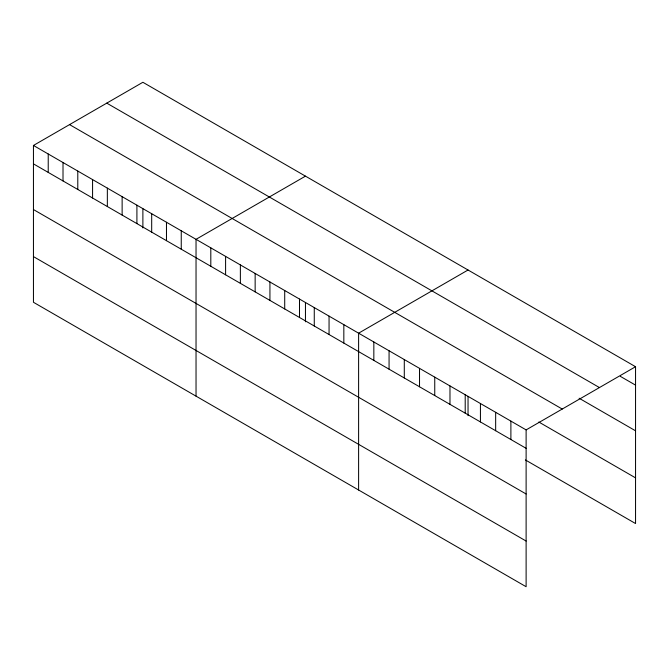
<?xml version="1.0" encoding="UTF-8"?>
<svg xmlns="http://www.w3.org/2000/svg" width="669" height="669" viewBox="0 0 669 669"><rect width="100%" height="100%" fill="white"/><g stroke="black" fill="none" stroke-linecap="round" stroke-linejoin="round"><path stroke-width="1" d="M33.45 145.457L526.118 429.899L526.118 586.721L33.45 302.279L33.45 145.457L142.882 82.279L635.55 366.721L635.55 523.543L525.374 459.929M305.457 176.148L196.034 239.326L196.034 396.14M468.041 270.008L358.609 333.187L358.609 490.009M526.118 429.899L635.55 366.721M620.322 376.346L635.55 385.135M106.764 103.135L599.441 387.568M579.12 398.231L635.55 430.811M69.559 124.61L562.236 409.052M538.804 422.014L635.55 477.867M33.45 163.872L526.118 448.314M33.45 209.548L526.118 493.99M33.45 256.603L526.118 541.045M510.89 421.11L510.89 439.525M495.662 412.321L495.662 430.727M480.434 403.524L480.434 421.938M468.041 396.383L468.041 415.666M465.206 394.735L465.206 413.149M449.978 385.946L449.978 404.352M434.75 377.149L434.75 395.563M419.522 368.36L419.522 386.774M404.293 359.562L404.293 377.977M389.065 350.773L389.065 369.188M373.837 341.984L373.837 360.399M343.833 324.657L343.833 343.072M329.056 316.128L329.056 334.542M314.271 307.589L314.271 326.004M305.457 302.513L305.457 321.797M299.495 299.06L299.495 317.474M284.71 290.522L284.71 308.936M269.933 281.992L269.933 300.406M255.148 273.462L255.148 291.876M240.372 264.924L240.372 283.338M225.595 256.394L225.595 274.808M210.81 247.856L210.81 266.27M181.249 230.797L181.249 249.203M166.472 222.259L166.472 240.673M151.687 213.729L151.687 232.143M142.882 208.653L142.882 227.937M136.911 205.191L136.911 223.605M122.134 196.661L122.134 215.075M107.349 188.123L107.349 206.537M92.573 179.593L92.573 198.007M77.788 171.063L77.788 189.478M63.011 162.525L63.011 180.939M48.227 153.995L48.227 172.41"/></g></svg>
